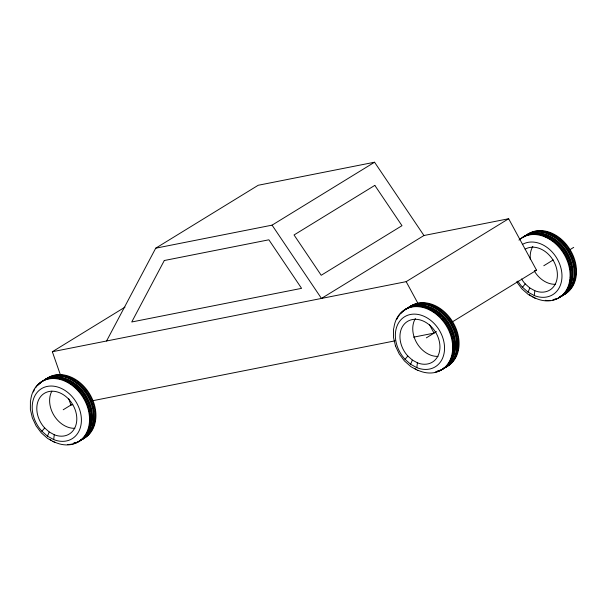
<?xml version="1.0" encoding="UTF-8"?>
<svg xmlns="http://www.w3.org/2000/svg" width="607" height="607" viewBox="0 0 607 607"><rect width="100%" height="100%" fill="white"/><g stroke="black" fill="none" stroke-linecap="round" stroke-linejoin="round"><path stroke-width="0.91" d="M53.689 439.582L54.273 434.749A23.87 18.347 58.5 0 0 76.323 413.951A23.87 18.347 58.5 0 0 45.988 392.471A23.87 18.347 58.5 0 0 44.683 427.965L41.898 431.236L47.475 436.175L53.689 439.582A29.356 22.558 58.5 0 0 80.807 414.012A29.356 22.558 58.5 0 0 43.499 387.6A29.356 22.558 58.5 0 0 41.898 431.236M416.827 367.667L417.411 362.827A23.87 18.347 58.5 0 0 439.46 342.029A23.87 18.347 58.5 0 0 409.126 320.557A23.87 18.347 58.5 0 0 407.828 356.043L405.044 359.321L410.613 364.261L416.827 367.667A29.356 22.558 58.5 0 0 443.945 342.09A29.356 22.558 58.5 0 0 406.644 315.678A29.356 22.558 58.5 0 0 405.044 359.321M517.923 281.087A29.356 22.558 58.5 0 0 522.483 287.217L528.06 292.157L534.266 295.563L534.85 290.73A23.87 18.347 58.5 0 0 556.695 268.954A23.87 18.347 58.5 0 0 525.138 249.181M30.418 400.65L30.38 409.444L32.361 417.919L36.056 425.818L41.261 432.821L47.634 438.466L54.987 442.556M393.556 328.728L393.518 337.522L395.468 345.876M47.475 436.175L49.22 431.979L44.683 427.965M410.613 364.261L412.358 360.057L407.828 356.043M528.06 292.157L529.797 287.961L525.267 283.939A23.87 18.347 58.5 0 1 521.557 278.954M106.566 340.997L155.726 248.187L258.218 185.264L374.565 162.221L423.952 235.516L508.658 218.74L536.542 270.198L453.133 321.407M522.483 287.217L525.267 283.939M60.7 375.718L52.354 351.734L124.981 307.15M155.726 248.187L272.08 225.144L374.565 162.221M63.211 409.763L71.876 404.444M423.952 235.516L321.467 298.439L272.08 225.144M52.354 351.734L406.174 281.656L508.658 218.74M426.349 337.849L436.471 331.627M543.789 265.745L553.243 259.94M570.572 249.302L573.721 247.368M534.684 270.563L536.542 270.198M72.772 404.672L70.913 405.036L68.75 398.822M93.205 400.62L395.043 340.846M413.617 337.166L434.051 333.114L429.559 324.813M529.797 287.961L534.85 290.73M535.571 298.538L528.211 294.441L521.845 288.803L516.633 281.8M412.358 360.057L417.411 362.827M418.132 370.634L410.939 366.689L404.406 360.899L399.194 353.896L395.498 346.005M49.22 431.979L54.273 434.749M406.174 281.656L418.314 304.069M555.451 284.296A23.87 18.347 58.5 0 1 534.365 271.086M530.366 259.599A23.87 18.347 58.5 0 1 532.825 246.427M522.331 244.477A29.356 22.558 58.5 0 1 561.126 268.787A29.356 22.558 58.5 0 1 534.266 295.563M518.955 240.106A35.229 27.065 58.5 0 1 557.014 245.145A35.229 27.065 58.5 0 1 567.408 288.188A35.229 27.065 58.5 0 1 532.643 296.747M530.996 295.761A35.229 27.065 58.5 0 1 529.395 294.683M519.645 239.682A35.229 27.065 58.5 0 1 565.489 255.099A35.229 27.065 58.5 0 1 552.689 300.04M549.965 300.412A35.229 27.065 58.5 0 1 545.245 300.321M522.703 237.405A35.229 27.065 58.5 0 1 565.603 253.005A35.229 27.065 58.5 0 1 558.759 297.764M557.112 298.462A35.229 27.065 58.5 0 1 553.66 299.448M522.756 237.458A35.229 27.065 58.5 0 1 566.377 252.527A35.229 27.065 58.5 0 1 558.713 297.658M522.923 237.663A35.229 27.065 58.5 0 1 567.613 251.093A35.229 27.065 58.5 0 1 559.426 297.043M525.063 236.04A35.229 27.065 58.5 0 1 568.683 251.116A35.229 27.065 58.5 0 1 561.027 296.239M525.336 236.009A35.229 27.065 58.5 0 1 569.654 250.516A35.229 27.065 58.5 0 1 561.164 295.973M525.359 236.176A35.229 27.065 58.5 0 1 570.345 250.092A35.229 27.065 58.5 0 1 561.012 295.852M547.431 233.596A33.734 25.919 58.5 0 1 574.321 267.33M543.379 236.085A33.734 25.919 58.5 0 1 568.327 261.526M568.638 262.436A33.734 25.919 58.5 0 1 570.269 269.819M570.443 271.648A33.734 25.919 58.5 0 1 570.299 277.9M570.003 279.812A33.734 25.919 58.5 0 1 569.336 282.604M538.94 233.505A33.734 25.919 58.5 0 1 566.346 251.23A33.734 25.919 58.5 0 1 570.724 283.795M393.86 328.106A35.229 27.065 58.5 0 1 427.449 308.978A35.229 27.065 58.5 0 1 452.268 352.705A35.229 27.065 58.5 0 1 417.715 370.149M416.038 369.306A35.229 27.065 58.5 0 1 414.369 368.366M396.895 319.176A35.229 27.065 58.5 0 1 444.977 322.332A35.229 27.065 58.5 0 1 435.242 372.144M438.011 356.4A23.87 18.347 58.5 0 1 416.926 343.19A23.87 18.347 58.5 0 1 415.385 318.531M401.31 313.121A35.229 27.065 58.5 0 1 448.163 325.102A35.229 27.065 58.5 0 1 436.213 371.545M403.943 310.716A35.229 27.065 58.5 0 1 448.019 323.159A35.229 27.065 58.5 0 1 442.086 369.39M440.439 370.088A35.229 27.065 58.5 0 1 437.867 370.877M406.159 309.175A35.229 27.065 58.5 0 1 450.174 323.19A35.229 27.065 58.5 0 1 442.814 368.813M406.258 309.297A35.229 27.065 58.5 0 1 450.94 322.719A35.229 27.065 58.5 0 1 442.753 368.669M409.308 307.021A35.229 27.065 58.5 0 1 452.215 322.62A35.229 27.065 58.5 0 1 445.363 367.372M409.285 307.119A35.229 27.065 58.5 0 1 452.61 321.695A35.229 27.065 58.5 0 1 446.062 366.947M432.442 306.558A33.734 25.919 58.5 0 1 456.904 347.515M428.39 309.046A33.734 25.919 58.5 0 1 440.121 316.778M441.934 318.637A33.734 25.919 58.5 0 1 452.86 350.004M423.322 305.738A33.734 25.919 58.5 0 1 453.285 355.899M30.714 400.028A35.229 27.065 58.5 0 1 64.881 381.143A35.229 27.065 58.5 0 1 88.918 425.811A35.229 27.065 58.5 0 1 52.892 441.228M51.231 440.287A35.229 27.065 58.5 0 1 49.607 439.256M35.57 387.82A35.229 27.065 58.5 0 1 82.825 395.673A35.229 27.065 58.5 0 1 72.984 443.869M72.104 444.058A35.229 27.065 58.5 0 1 67.514 444.506M33.377 391.963A35.229 27.065 58.5 0 1 34.599 389.413M74.873 428.314A23.87 18.347 58.5 0 1 54.061 415.552A23.87 18.347 58.5 0 1 51.83 391.181M38.173 385.043A35.229 27.065 58.5 0 1 84.73 396.538A35.229 27.065 58.5 0 1 73.955 443.277M39.538 383.897A35.229 27.065 58.5 0 1 84.236 394.118A35.229 27.065 58.5 0 1 78.948 441.312M76.459 442.306A35.229 27.065 58.5 0 1 73.849 442.996M44.432 380.005A35.229 27.065 58.5 0 1 87.332 395.605A35.229 27.065 58.5 0 1 80.488 440.363M44.486 380.065A35.229 27.065 58.5 0 1 88.106 395.134A35.229 27.065 58.5 0 1 80.443 440.257M45.457 379.466A35.229 27.065 58.5 0 1 89.077 394.535A35.229 27.065 58.5 0 1 81.414 439.665M45.449 379.603A35.229 27.065 58.5 0 1 89.464 393.617A35.229 27.065 58.5 0 1 82.104 439.233M54.782 377.66A33.734 25.919 58.5 0 1 85.466 394.778A33.734 25.919 58.5 0 1 88.971 430.257M69.304 378.48A33.734 25.919 58.5 0 1 75.678 381.871M76.436 382.395A33.734 25.919 58.5 0 1 93.736 411.356M93.478 421.349A33.734 25.919 58.5 0 1 92.81 424.134M65.252 380.968A33.734 25.919 58.5 0 1 89.715 421.918M164.3 260.517L131.742 321.983L301.58 288.348L268.871 239.803L164.3 260.517M374.822 185.378L294.046 234.97L321.209 275.275L401.986 225.683L374.822 185.378"/></g></svg>
